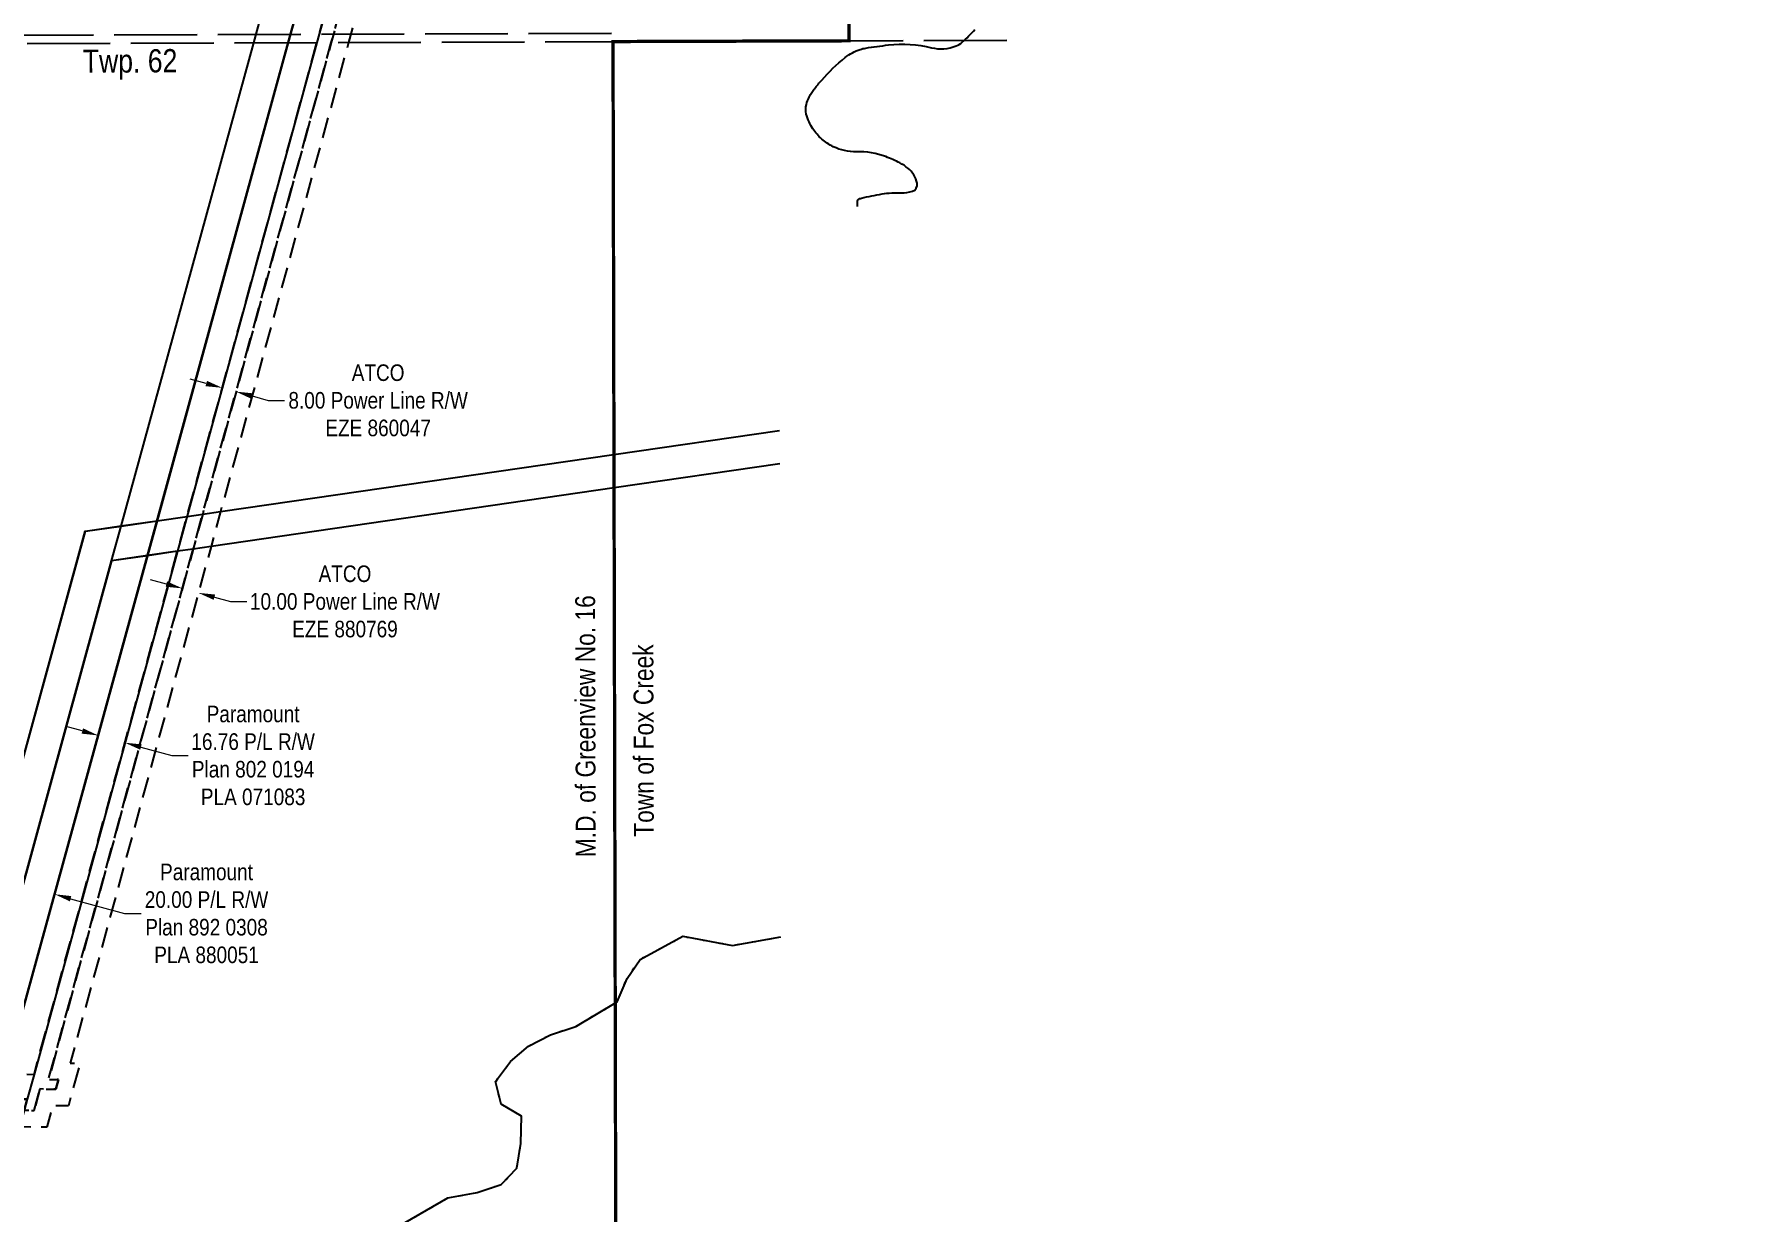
# Model space of a CAD drawing. Extents: x 507881 to 521259, y 6022177 to 6031356.
# Drawn here: x 510107 to 511145, y 6028913 to 6029624 of the extents above; entities that cross this region are included whole.
import ezdxf

# ---------------------------------------------------------------- set-up
doc = ezdxf.new("R2010")
doc.units = 0
doc.header["$LTSCALE"] = 5
doc.header["$PDMODE"] = 3
doc.header["$PDSIZE"] = 30
for name, pattern in [('BORDER2', [22.225, 6.35, -3.175, 6.35, -3.175, 0, -3.175]), ('foc-FLOWLINE', [3.75, 2.5, -1.25]), ('foc-QUARTERLINE', [33, 25, -3, 2, -3]), ('foc-UNSURVEYED', [12.5, 10, -2.5]), ('foc-WHEELTRACKS', [2, 0.4, -1.6])]:
    doc.linetypes.add(name, pattern=pattern)
doc.layers.get('Defpoints').update_dxf_attribs({"color": 9})
doc.layers.add('AS-COUNTY', color=7, linetype='BORDER2', lineweight=60, true_color=0xcc33ff)
for name, color, linetype in [('C-RW', 13, 'Continuous'), ('D-TXT', 6, 'Continuous'), ('F-EZE', 190, 'foc-FLOWLINE'), ('F-RW', 190, 'Continuous'), ('L-33', 7, 'Continuous'), ('L-QSEC', 8, 'foc-QUARTERLINE'), ('L-USEC', 7, 'foc-UNSURVEYED'), ('T-CREEK', 160, 'Continuous'), ('T-WATER-P3', 160, 'foc-WHEELTRACKS')]:
    doc.layers.add(name, color=color, linetype=linetype)
doc.layers.add('F-EZE-T', color=190, linetype='Continuous', lineweight=9)
doc.layers.add('F-RW-T', color=190, linetype='Continuous', lineweight=9)
doc.styles.add('240', font='ARIALN.TTF', dxfattribs={"height": 30})
doc.styles.add('80CG', font='ARIALN.TTF', dxfattribs={"height": 10})
doc.styles.add('80L', font='ARIALN.TTF', dxfattribs={"height": 10})
doc.styles.add('foc-LtypeFont', font='ARIALN.TTF', dxfattribs={"height": 7.35})
doc.linetypes.add('foc-TOPO-flowdirection-NOLINE', pattern='A,0,[">",foc-LtypeFont,S=0.3,R=0,X=0,Y=-0.945],-20,[">",foc-LtypeFont,S=0.3,R=0,X=0,Y=-0.945],0', length=20)
doc.dimstyles.new('Compass 5 000', dxfattribs={"dimscale": 5, "dimtxt": 9, "dimasz": 2, "dimexe": 0.2, "dimexo": 0.0625, "dimgap": 0.5, "dimtad": 0, "dimtih": 1, "dimtoh": 1, "dimzin": 0, "dimdsep": 46, "dimtxsty": '80CG', "dimcen": 0.1, "dimse1": 1, "dimse2": 1, "dimclrd": 256, "dimclrt": 256, "dimaunit": 1, "dimadec": 4, "dimazin": 0, "dimtfac": 0.06, "dimtofl": 0, "dimtmove": 0, "dimatfit": 1, "dimfxl": 0.2, "dimtolj": 1, "dimtzin": 0, "dimlwd": -1, "dimarcsym": 0})

# ---------------------------------------------------------------- blocks, each defined once
blk = doc.blocks.new('*D1274')
at = {"layer": 'Defpoints', "color": 0, "transparency": 16777216}
for p in [(510147.9, 6029209.3), (510164.1, 6029204.9), (510161.7, 6029196.3)]:
    blk.add_point(p, dxfattribs=at)
at = {"layer": 'F-RW-T', "transparency": 16777216}
for p, q in [((510135.9, 6029203.4), (510126.3, 6029206)), ((510171.3, 6029193.7), (510189.9, 6029188.6)), ((510189.9, 6029188.6), (510199.9, 6029188.6))]:
    blk.add_line(p, q, dxfattribs=at)
for points in [[(510136.4, 6029205), (510135.5, 6029201.8), (510145.6, 6029200.7)], [(510171.8, 6029195.3), (510170.9, 6029192.1), (510161.7, 6029196.3)]]:
    blk.add_solid(points, dxfattribs=at)
at = {"layer": 'F-RW-T', "transparency": 16777216, "insert": (510239, 6029188.6), "char_height": 10, "attachment_point": 5, "style": '80CG'}
blk.add_mtext('\\A1;Paramount\\P16.76 P/L R/W\\PPlan 802 0194\\PPLA 071083', dxfattribs=at)
blk = doc.blocks.new('*D1278')
at = {"layer": 'Defpoints', "color": 0, "transparency": 16777216}
for p in [(510103.4, 6029122.6), (510122.7, 6029117.3), (510119.3, 6029104.9)]:
    blk.add_point(p, dxfattribs=at)
at = {"layer": 'F-RW-T', "transparency": 16777216}
for p, q in [((510090.3, 6029112.8), (510080.7, 6029115.4)), ((510128.9, 6029102.2), (510161.4, 6029093.3)), ((510161.4, 6029093.3), (510171.4, 6029093.3))]:
    blk.add_line(p, q, dxfattribs=at)
for points in [[(510090.8, 6029114.4), (510089.9, 6029111.2), (510100, 6029110.1)], [(510129.3, 6029103.8), (510128.5, 6029100.6), (510119.3, 6029104.9)]]:
    blk.add_solid(points, dxfattribs=at)
at = {"layer": 'F-RW-T', "transparency": 16777216, "insert": (510210.9, 6029093.3), "char_height": 10, "attachment_point": 5, "style": '80CG'}
blk.add_mtext('\\A1;Paramount\\P20.00 P/L R/W\\PPlan 892 0308\\PPLA 880051', dxfattribs=at)
blk = doc.blocks.new('*D1283')
at = {"layer": 'Defpoints', "color": 0, "transparency": 16777216}
for p in [(510196.5, 6029290), (510206.2, 6029287.4), (510206, 6029286.7)]:
    blk.add_point(p, dxfattribs=at)
at = {"layer": 'F-EZE-T', "transparency": 16777216}
for p, q in [((510186.7, 6029292), (510177.1, 6029294.6)), ((510215.7, 6029284.1), (510225.3, 6029281.5)), ((510225.3, 6029281.5), (510235.3, 6029281.5))]:
    blk.add_line(p, q, dxfattribs=at)
for points in [[(510187.1, 6029293.6), (510186.3, 6029290.4), (510196.4, 6029289.4)], [(510216.1, 6029285.7), (510215.2, 6029282.5), (510206, 6029286.7)]]:
    blk.add_solid(points, dxfattribs=at)
at = {"layer": 'F-EZE-T', "transparency": 16777216, "insert": (510294.4, 6029281.5), "char_height": 10, "attachment_point": 5, "style": '80CG'}
blk.add_mtext('\\A1;ATCO\\P10.00 Power Line R/W\\PEZE 880769', dxfattribs=at)
blk = doc.blocks.new('*D1284')
at = {"layer": 'Defpoints', "color": 0, "transparency": 16777216}
for p in [(510220.2, 6029409.5), (510228.5, 6029407.2), (510228.7, 6029408.1)]:
    blk.add_point(p, dxfattribs=at)
at = {"layer": 'F-EZE-T', "transparency": 16777216}
for p, q in [((510210.7, 6029413), (510201.1, 6029415.6)), ((510238.4, 6029405.5), (510248, 6029402.8)), ((510248, 6029402.8), (510258, 6029402.8))]:
    blk.add_line(p, q, dxfattribs=at)
for points in [[(510211.2, 6029414.6), (510210.3, 6029411.4), (510220.4, 6029410.4)], [(510238.8, 6029407.1), (510237.9, 6029403.8), (510228.7, 6029408.1)]]:
    blk.add_solid(points, dxfattribs=at)
at = {"layer": 'F-EZE-T', "transparency": 16777216, "insert": (510314.4, 6029402.8), "char_height": 10, "attachment_point": 5, "style": '80CG'}
blk.add_mtext('\\A1;ATCO\\P8.00 Power Line R/W\\PEZE 860047', dxfattribs=at)

msp = doc.modelspace()

# ---------------------------------------------------------------- linework, layer by layer
at = {"layer": 'AS-COUNTY', "flags": 128}
msp.add_lwpolyline([(512985.752, 6027127.472, 1.999, 1.999, 0), (512915.861, 6027164.035, 1.999, 1.999, 0), (512885.658, 6027179.836, 1.999, 1.999, 0), (512863.108, 6027191.633, 1.999, 1.999, 0), (512399.958, 6027433.921, 1.999, 1.999, 0), (512191.451, 6027543.028, 1.999, 1.999, 0), (512083.236, 6027599.097, 1.999, 1.999, 0), (511888.222, 6027700.143, 1.999, 1.999, 0), (511697.417, 6027799.933, 1.999, 1.999, 0), (511332.082, 6027990.956, 1.999, 1.999, 0), (511291.068, 6028012.401, 1.999, 1.999, 0), (511269.555, 6028023.649, 1.999, 1.999, 0), (511264.59, 6028026.246, 1.999, 1.999, 0), (511260.87, 6028028.192, 1.999, 1.999, 0), (511258.984, 6028794.918, 1.999, 1.999, 0), (510457.97, 6028792.353, 1.999, 1.999, 0), (510456.082, 6029619.288, 1.999, 1.999, 0), (510598.436, 6029619.738, 1.999, 1.999, 0), (510596.574, 6030411.774, 0, 0, 0)], format="xyseb", dxfattribs=at)
at = {"layer": 'C-RW'}
for points in [[(510063.134, 6029051.444), (510137.828, 6029323.926), (510159.46, 6029327.062), (510181.05, 6029330.191), (510199.138, 6029332.818), (510208.574, 6029334.192), (510219.369, 6029335.763), (510456.65, 6029370.22), (510556.564, 6029384.736)], [(510556.61, 6029364.544), (510456.696, 6029350.028), (510213.635, 6029314.731), (510202.841, 6029313.161), (510193.37, 6029311.784), (510175.282, 6029309.156), (510153.673, 6029305.985), (510078.404, 6029031.478)]]:
    msp.add_lwpolyline(points, dxfattribs=at)
at = {"layer": 'F-EZE', "flags": 128}
for points in [[(510697.251, 6030099.162), (510602.239, 6030028.614), (510597.48, 6030025.061), (510355.342, 6029844.254), (510343.72, 6029828.045), (510340.58, 6029818.397), (510336.361, 6029802.922), (510329.967, 6029779.468), (510294.665, 6029649.976), (510286.148, 6029618.737), (510208.575, 6029334.183), (510202.841, 6029313.152), (510115.597, 6028993.17), (510121.553, 6028993.109), (510119.986, 6028987.322), (510110.413, 6028987.422), (510106.901, 6028974.448), (510100.901, 6028974.514), (510102.738, 6028981.279), (510092.411, 6028981.408), (510085.433, 6028981.491), (510064.772, 6028981.757), (510046.811, 6028981.984), (510043.869, 6028982.021), (510027.776, 6028982.223), (510024.938, 6028982.26), (509815.073, 6028984.911), (509815.037, 6028999.917), (510016.423, 6028997.371), (510035.458, 6028997.131), (510068.872, 6028996.71), (510089.534, 6028996.445), (510106.84, 6028996.229), (510193.37, 6029311.776), (510199.139, 6029332.813), (510277.526, 6029618.709), (510286.094, 6029649.95), (510324.825, 6029791.198), (510331.272, 6029814.711), (510332.913, 6029820.694), (510340.135, 6029842.884), (510585.193, 6030025.911), (510597.457, 6030035.032), (510697.228, 6030109.111)], [(510697.281, 6030086.725), (510608.212, 6030020.592), (510597.51, 6030012.6), (510362.567, 6029837.167), (510352.751, 6029823.476), (510350.166, 6029815.532), (510305.041, 6029650.005), (510296.524, 6029618.77), (510219.369, 6029335.755), (510213.635, 6029314.724), (510128.655, 6029003.038), (510134.586, 6029002.975), (510127.619, 6028977.239), (510118.046, 6028977.339), (510114.534, 6028964.365), (510098.147, 6028964.537), (510087.872, 6028964.644), (510092.411, 6028981.408), (510102.738, 6028981.279), (510100.903, 6028974.513), (510106.901, 6028974.448), (510110.413, 6028987.422), (510119.986, 6028987.322), (510121.553, 6028993.109), (510115.597, 6028993.17), (510202.841, 6029313.154), (510208.574, 6029334.185), (510286.147, 6029618.736), (510294.665, 6029649.976), (510329.967, 6029779.468), (510336.361, 6029802.922), (510340.58, 6029818.397), (510343.72, 6029828.045), (510355.342, 6029844.254), (510597.48, 6030025.061), (510602.239, 6030028.614), (510697.251, 6030099.162)]]:
    msp.add_lwpolyline(points, dxfattribs=at)
at = {"layer": 'F-RW'}
for points in [[(510286.094, 6029649.95), (510277.526, 6029618.709), (510106.84, 6028996.229), (510102.738, 6028981.279), (510100.901, 6028974.514), (510098.147, 6028964.537), (510050.579, 6028791.056), (510047.277, 6028779.02), (510043.31, 6028764.552), (510035.163, 6028734.84), (510024.082, 6028708.266), (510012.501, 6028680.487), (510007.024, 6028683.352), (509997.603, 6028688.281), (510009.184, 6028716.061), (510019.289, 6028740.301), (510027.163, 6028769.01), (510031.129, 6028783.474), (510033.192, 6028791.001), (510085.433, 6028981.491), (510089.534, 6028996.445), (510260.142, 6029618.653), (510268.711, 6029649.9)], [(510078.403, 6029031.477), (510153.661, 6029305.953), (510159.46, 6029327.05), (510239.395, 6029618.587), (510247.968, 6029649.84)], [(510268.711, 6029649.9), (510260.142, 6029618.653), (510181.051, 6029330.186), (510175.283, 6029309.15), (510089.534, 6028996.445)], [(510063.118, 6029051.453), (510137.781, 6029323.902), (510159.46, 6029327.05), (510181.051, 6029330.186), (510199.139, 6029332.813), (510208.575, 6029334.183), (510219.37, 6029335.751), (510456.65, 6029370.22), (510556.564, 6029384.733)], [(510556.61, 6029364.541), (510456.696, 6029350.028), (510213.636, 6029314.72), (510202.841, 6029313.152), (510193.37, 6029311.776), (510175.283, 6029309.15), (510153.661, 6029305.953), (510078.403, 6029031.477)]]:
    msp.add_lwpolyline(points, dxfattribs=at)
at = {"layer": 'L-QSEC', "flags": 128}
msp.add_lwpolyline([(510457.97, 6028792.353), (510456.082, 6029619.288)], dxfattribs=at)
at = {"layer": 'L-USEC'}
for p, q in [((509655.188, 6029621.763), (510456.066, 6029624.315)), ((509665.253, 6029616.735), (510456.082, 6029619.288)), ((510456.082, 6029619.288), (510698.403, 6029620.058))]:
    msp.add_line(p, q, dxfattribs=at)
at = {"layer": 'T-CREEK'}
msp.add_lwpolyline([(510603.639, 6029519.755, -0.0623075), (510603.498, 6029523.176, -0.22626659), (510603.995, 6029524.028, -0.09302327), (510605.865, 6029524.845, -0.0147532), (510618.379, 6029527.342, -0.0522848), (510629.988, 6029528.074, 0.08974893), (510636.736, 6029529.008, 0.38010252), (510639.512, 6029533.77, 0.17580279), (510633.931, 6029542.94, 0.04925409), (510629.117, 6029546.078, 0.03039342), (510620.621, 6029549.855, 0.0961029), (510602.958, 6029552.815, -0.12083737), (510588.967, 6029555.869, -0.06571956), (510581.989, 6029560.507, -0.06822494), (510576.686, 6029566.594, -0.07975372), (510572.656, 6029575.59, -0.1383144), (510572.729, 6029581.346, -0.03227633), (510574.372, 6029585.814, -0.04732658), (510575.962, 6029588.649, -0.01908604), (510577.617, 6029590.853, -0.00779367), (510581.953, 6029596.023, -0.04617227), (510596.166, 6029609.67, -0.0892595), (510605.189, 6029614.538, -0.04017364), (510608.567, 6029615.352, -0.01009433), (510622.245, 6029617.222, -0.08946614), (510648.134, 6029615.596, 0.1575449), (510663.072, 6029616.664, 0.08364602), (510666.602, 6029618.831, 0.03160736), (510674.343, 6029626.502, 0.14913174)], format="xyb", dxfattribs=at)
at = {"layer": 'T-WATER-P3', "flags": 128}
msp.add_lwpolyline([(509819.794, 6028523.93), (509829.829, 6028537.165), (509840.15, 6028546.812), (509852.574, 6028555.219), (509866.795, 6028561.488), (509878.761, 6028570.166), (509897.492, 6028593.24), (509923.265, 6028609.091), (509982.197, 6028638.137), (510019.25, 6028694.211), (510030.166, 6028703.936), (510043.127, 6028711.383), (510071.897, 6028722.149), (510085.799, 6028729.048), (510096.361, 6028738.583), (510104.589, 6028750.144), (510124.283, 6028771.029), (510137.873, 6028777.42), (510174.9, 6028779.287), (510189.808, 6028781.59), (510205.351, 6028790.607), (510216.911, 6028801.125), (510226.338, 6028812.6), (510246.471, 6028851.23), (510277.664, 6028880.358), (510317.78, 6028899.387), (510356.459, 6028921.714), (510374.18, 6028924.94), (510388.712, 6028929.862), (510398.007, 6028939.72), (510400.506, 6028954.475), (510400.929, 6028971), (510388.549, 6028978.256), (510385.272, 6028991.935), (510394.263, 6029003.941), (510405.014, 6029013.238), (510418.318, 6029020.168), (510433.66, 6029025.105), (510458.679, 6029040.097), (510464.557, 6029054.103), (510472.367, 6029065.594), (510498.256, 6029079.534), (510528.105, 6029074.036), (510557.262, 6029079.133)], dxfattribs=at)
at = {"layer": 'T-WATER-P3', "linetype": 'foc-TOPO-flowdirection-NOLINE', "flags": 128}
msp.add_lwpolyline([(509819.794, 6028523.93), (509829.829, 6028537.165), (509840.15, 6028546.812), (509852.574, 6028555.219), (509866.795, 6028561.488), (509878.761, 6028570.166), (509897.492, 6028593.24), (509923.265, 6028609.091), (509982.197, 6028638.137), (510019.25, 6028694.211), (510030.166, 6028703.936), (510043.127, 6028711.383), (510071.897, 6028722.149), (510085.799, 6028729.048), (510096.361, 6028738.583), (510104.589, 6028750.144), (510124.283, 6028771.029), (510137.873, 6028777.42), (510174.9, 6028779.287), (510189.808, 6028781.59), (510205.351, 6028790.607), (510216.911, 6028801.125), (510226.338, 6028812.6), (510246.471, 6028851.23), (510277.664, 6028880.358), (510317.78, 6028899.387), (510356.459, 6028921.714), (510374.18, 6028924.94), (510388.712, 6028929.862), (510398.007, 6028939.72), (510400.506, 6028954.475), (510400.929, 6028971), (510388.549, 6028978.256), (510385.272, 6028991.935), (510394.263, 6029003.941), (510405.014, 6029013.238), (510418.318, 6029020.168), (510433.66, 6029025.105), (510458.679, 6029040.097), (510464.557, 6029054.103), (510472.367, 6029065.594), (510498.256, 6029079.534), (510528.105, 6029074.036), (510557.262, 6029079.133)], dxfattribs=at)

# ---------------------------------------------------------------- texts
at = {"layer": 'D-TXT', "color": 3, "insert": (510136.212, 6029614.419), "char_height": 14, "attachment_point": 1, "rotation": 0.356082, "style": '80L'}
msp.add_mtext_dynamic_manual_height_columns('Twp. 62', width=101.34074, gutter_width=47.474, heights=[0], dxfattribs=at)
at = {"layer": 'L-33', "color": 200, "linetype": 'Continuous', "true_color": 0xcc33ff, "char_height": 11.99353, "attachment_point": 5, "rotation": 90.134707, "style": '240'}
for s, width, insert in [('M.D. of Greenview No. 16', 200.39447, (510439.542, 6029206.248)), ('Town of Fox Creek', 201.13847, (510474.631, 6029197.604))]:
    msp.add_mtext_dynamic_manual_height_columns(s, width=width, gutter_width=44.976, heights=[0], dxfattribs=dict(at, insert=insert))

# ---------------------------------------------------------------- dimensions: what is measured, and where the dimension line sits
at = {"layer": 'F-EZE-T'}
for base, p1, p2, angle, text, picture, middle in [((510228.72, 6029408.084), (510220.164, 6029409.496), (510228.487, 6029407.227), 344.750835, 'ATCO\\P8.00 Power Line R/W\\PEZE 860047', '*D1284', (510314.357, 6029402.824)), ((510206.008, 6029286.747), (510196.527, 6029289.995), (510206.176, 6029287.365), 344.749101, 'ATCO\\P10.00 Power Line R/W\\PEZE 880769', '*D1283', (510294.444, 6029281.486))]:
    dim = msp.add_linear_dim(base=base, p1=p1, p2=p2, angle=angle, text=text, dimstyle='Compass 5 000', dxfattribs=at)
    dim.commit()
    dim.dimension.update_dxf_attribs({"geometry": picture, "text_midpoint": middle, "dimtype": 161})
at = {"layer": 'F-RW-T'}
for base, p1, p2, angle, text, picture, middle in [((510161.704, 6029196.314), (510147.904, 6029209.306), (510164.052, 6029204.878), 344.666207, 'Paramount\\P16.76 P/L R/W\\PPlan 802 0194\\PPLA 071083', '*D1274', (510238.988, 6029188.582)), ((510119.26, 6029104.858), (510103.4, 6029122.638), (510122.686, 6029117.35), 344.666477, 'Paramount\\P20.00 P/L R/W\\PPlan 892 0308\\PPLA 880051', '*D1278', (510210.944, 6029093.302))]:
    dim = msp.add_linear_dim(base=base, p1=p1, p2=p2, angle=angle, text=text, dimstyle='Compass 5 000', dxfattribs=at)
    dim.commit()
    dim.dimension.update_dxf_attribs({"geometry": picture, "text_midpoint": middle, "dimtype": 161})

doc.saveas('drawing.dxf')
